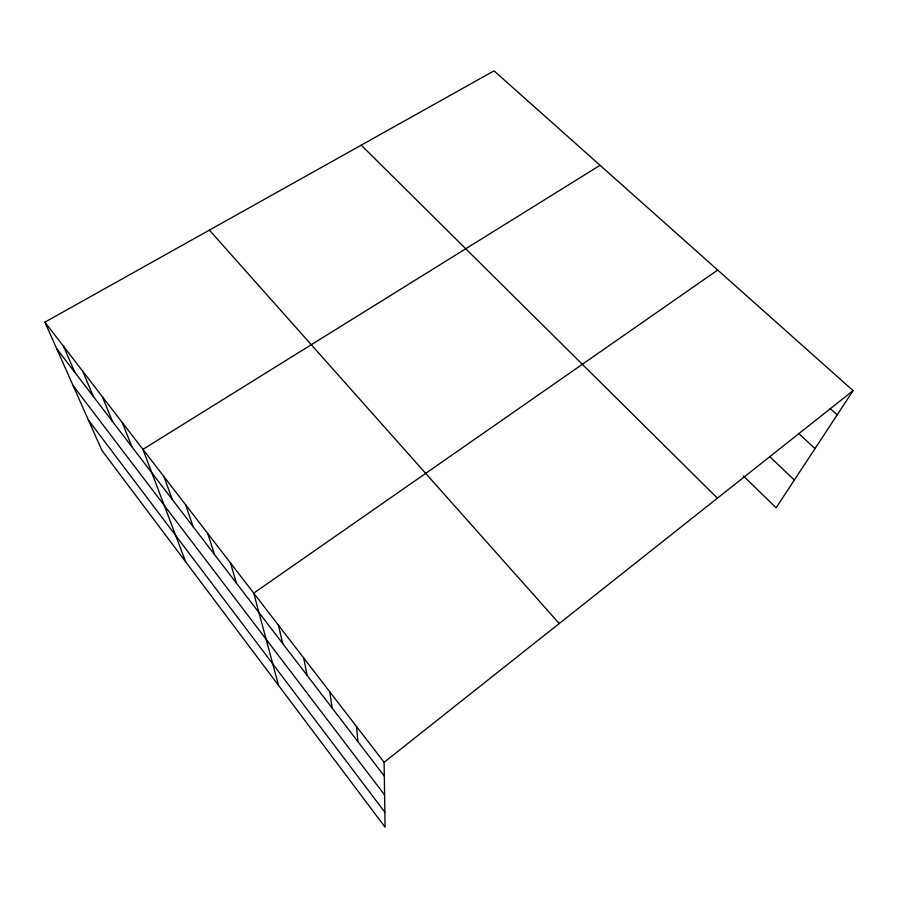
<?xml version="1.0" encoding="UTF-8"?>
<svg xmlns="http://www.w3.org/2000/svg" width="898" height="898" viewBox="0 0 898 898"><rect width="100%" height="100%" fill="white"/><g stroke="black" fill="none" stroke-linecap="round" stroke-linejoin="round"><path stroke-width="1.35" d="M44.9 322.158L384.108 762.312L385.074 827.148L101.912 450.437L44.9 322.158L494.035 70.852L853.1 390.641L776.13 507.752L743.409 476.007M384.108 762.312L853.1 390.641M717.693 270.051L253.73 593.129L278.537 685.421M600.077 165.299L142.917 449.348L185.751 561.991M830.111 408.478L837.172 414.876M798.591 433.352L815.002 448.607M770.147 457.026L794.348 480.037M361.221 145.162L717.412 498.177M209.38 230.124L559.23 623.538M56.697 348.705L384.31 776.096M73.108 385.646L384.591 794.955M88.408 420.073L384.849 812.196M63.59 346.404L74.871 372.412M82.717 371.233L93.459 396.658M102.305 396.647L112.475 421.465M122.364 422.677L131.939 446.856M163.986 476.681L172.248 499.445M185.572 504.698L193.137 526.699M207.719 533.423L214.543 554.616M230.427 562.889L236.466 583.229M278.38 625.12L282.713 643.552M303.715 657.998L307.105 675.363M329.768 691.797L332.148 708.039M356.551 726.549L357.875 741.602"/></g></svg>
